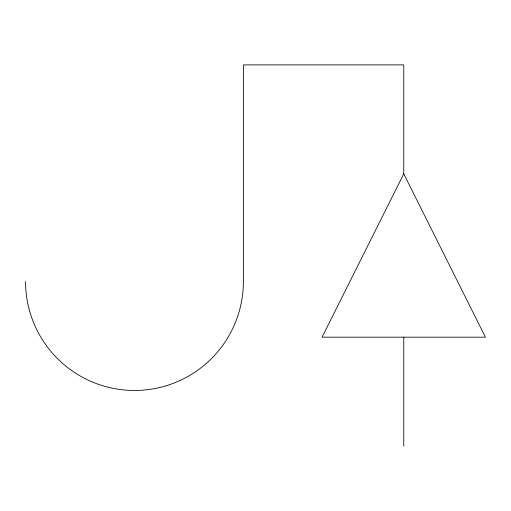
<?xml version="1.0" encoding="UTF-8"?>
<svg xmlns="http://www.w3.org/2000/svg" width="511" height="511" viewBox="0 0 511 511"><rect width="100%" height="100%" fill="white"/><g stroke="black" fill="none" stroke-linecap="round" stroke-linejoin="round"><path stroke-width="0.77" d="M403.767 173.817L322.077 337.183L485.45 337.183L403.767 173.817L403.767 64.897L243.377 64.897L243.377 281.555A108.913 108.913 0 0 1 134.463 390.468A108.913 108.913 0 0 1 25.55 281.555M403.767 337.183L403.767 446.103"/></g></svg>
